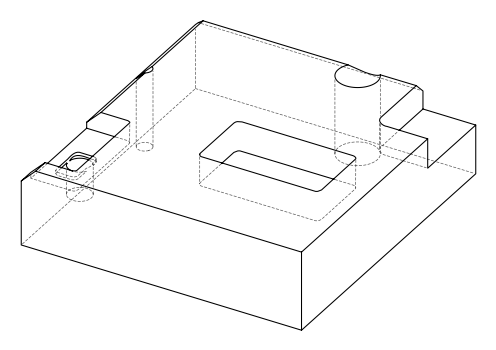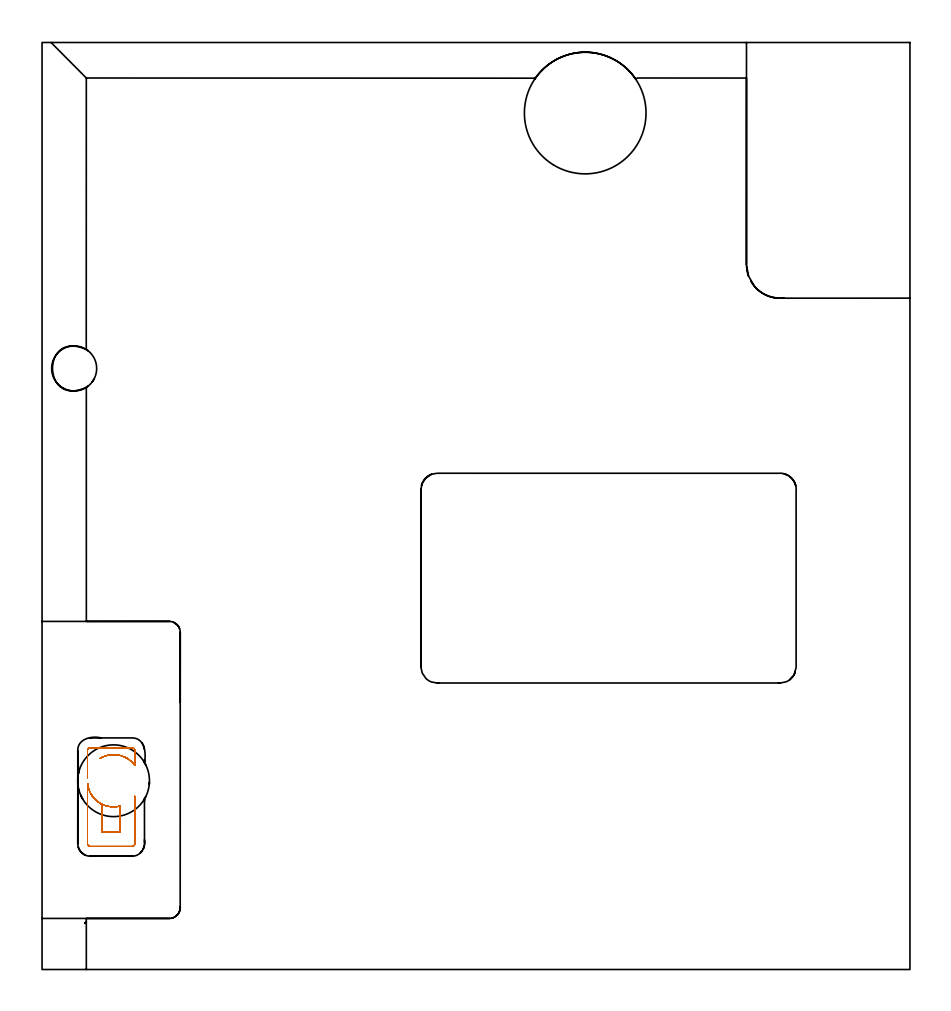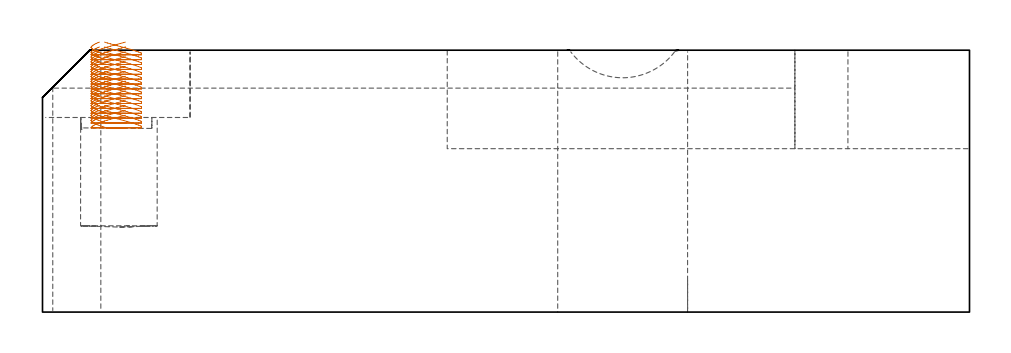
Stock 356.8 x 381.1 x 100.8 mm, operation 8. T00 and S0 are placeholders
(PLAN: 13 operations, 9 tool changes, 147.3 min)
(1 INDEXABLE_INSERT_DRILL_THROUGH_HOLE_FROM_SOLID | STEP1HOLE_1 | NXT0302_038 | 0.42 min | 197859 mm3)
(2 INDEXABLE_INSERT_DRILL_BLIND_HOLE_FROM_SOLID | STEP1POCKET | NXT0302_030 | 0.18 min | 46273 mm3)
(3 AREA_MILL | FG_CHAMFER_SURFACE | UGT0205_001 | 1.45 min | 4755 mm3)
(4 AREA_MILL_1 | FG_CHAMFER_SURFACE_1 | UGT0205_001 | 12.89 min | 40625 mm3)
(5 AREA_MILL_2 | FG_CHAMFER_SURFACE_2 | UGT0205_001 | 12.79 min | 28898 mm3)
(6 MILL_CORNER_NOTCH_RECTANGULAR | CORNER_NOTCH_RECTANGULAR | UGT0201_094 | Follow Part, ap 5, ae 75% | 10.48 min | 265376 mm3)
(7 MILL_RECTANGULAR_POCKET | POCKET_RECTANGULAR_STRAIGHT | NXT0201_011 | Follow Part, ap 3, ae 75% | 39.73 min | 502410 mm3)
(8 MILL_RECTANGULAR_POCKET_1 | POCKET_RECTANGULAR_STRAIGHT_1 | NXT0201_009 | Follow Part, ap 2, ae 75% | 7.91 min | 19381 mm3)
(9 MILL_SLOT | SLOT_PARTIAL_RECTANGULAR | NXT0201_009 | Follow Part, ap 2, ae 75% | 60.39 min | 142418 mm3)
(10 SPOT_DRILL | STEP1HOLE | NXT0321_9005460120000 | 0.05 min | 61 mm3)
(11 DRILL_BLIND_HOLE_INTO_CENTER | STEP1HOLE | NXT0301_046 | 0.05 min | 214 mm3)
(12 GUN_DRILL_THROUGH_HOLE | STEP1HOLE | UGT0307_003 | 0.5 min | 3454 mm3)
(13 SPADE_DRILL_TO_ENLARGE_THROUGH_HOLE | STEP1HOLE | UGT0306_009 | 0.44 min | 21970 mm3)
(TOOL NXT0302_038 | Index. Insert Drill 50mm [880-D5000L50-04] | D50 PA176 FL200 Z2)
(TOOL NXT0302_030 | Index. Insert Drill 29.5mm [880-D2950L32-03] | D29.5 PA176 FL89 Z2)
(TOOL UGT0205_001 | Chamfer Mill 20 x 3 x 45 deg. | D20 FL50 Z2)
(TOOL UGT0201_094 | End mill 20 mm | D20 FL38 Z4)
(TOOL NXT0201_011 | ENDMILL 12mm [2P460-1200-NA 1630] | D12 FL38 Z6)
(TOOL NXT0201_009 | ENDMILL 8mm [2P460-0800-NA 1630] | D8 FL26 Z6)
(TOOL NXT0321_9005460120000 | NC Spot Drill, 142deg, 12mm, Carbide, Uncoated | D12 PA142 FL30 Z2)
(TOOL NXT0301_046 | Carbide Drill 7.5mm [860.1-0750-038A1-MM 2214] | D7.5 PA140 FL53 Z2)
(TOOL UGT0307_003 | Gun Drill 7 mm | D7 PA130 FL24 Z1)
(TOOL UGT0306_009 | Spade Drill 18.5mm | D18.5 PA132 FL10 Z2)
(OP 8 MILL_RECTANGULAR_POCKET_1)
G17 G21 G94 G90
T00 M6
G54
G17 G0 G90 X21.923 Y69.892 S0 M3
G43 Z110.909 H1
Z103.909
G94 G1 X21.397 Y70.415 Z103.711 F250.
X20.629 Y71.377 Z103.381
X19.976 Y72.42 Z103.051
X19.446 Y73.532 Z102.721
X19.047 Y74.696 Z102.391
X18.783 Y75.899 Z102.061
X18.73 Y76.359 Z101.937
X18.7 Y76.356 Z101.929
X18.73 Y76.359 Z101.921
X18.783 Y75.899 Z101.797
X19.047 Y74.696 Z101.467
X19.446 Y73.532 Z101.137
X19.976 Y72.42 Z100.807
X20.629 Y71.377 Z100.477
X21.397 Y70.415 Z100.148
X22.27 Y69.547 Z99.818
X23.236 Y68.784 Z99.488
X24.283 Y68.136 Z99.158
X24.7 Y67.933 Z99.034
Y56.6 F500.
X32.1
Y67.2
G0 X31.898 Y67.159 Z103.909
G1 X31.238 Y67.003 Z103.728 F250.
X29.947 Y66.858 Z103.38
X28.649 Y66.87 Z103.032
X27.361 Y67.037 Z102.684
X26.103 Y67.359 Z102.336
X24.879 Y67.837 Z101.984
X23.847 Y68.386 Z101.67
X22.881 Y69.043 Z101.357
X21.993 Y69.801 Z101.044
X21.191 Y70.652 Z100.731
X20.486 Y71.584 Z100.418
X19.887 Y72.586 Z100.105
X19.4 Y73.648 Z99.792
X19.03 Y74.757 Z99.479
X18.783 Y75.899 Z99.166
X18.73 Y76.359 Z99.042
X18.7 Y76.356 Z99.034
Y51.7 F500.
G3 X19.8 Y50.6 R1.1
G1 X37.
G3 X38.1 Y51.7 R1.1
G1 Y71.244
G0 X21.923 Y69.892 Z102.034
G1 X21.397 Y70.415 Z101.835 F250.
X20.629 Y71.377 Z101.505
X19.976 Y72.42 Z101.175
X19.446 Y73.532 Z100.846
X19.047 Y74.696 Z100.516
X18.783 Y75.899 Z100.186
X18.73 Y76.359 Z100.062
X18.7 Y76.356 Z100.054
X18.73 Y76.359 Z100.046
X18.783 Y75.899 Z99.921
X19.047 Y74.696 Z99.591
X19.446 Y73.532 Z99.262
X19.976 Y72.42 Z98.932
X20.629 Y71.377 Z98.602
X21.397 Y70.415 Z98.272
X22.27 Y69.547 Z97.942
X23.236 Y68.784 Z97.612
X24.283 Y68.136 Z97.282
X24.7 Y67.933 Z97.158
Y56.6 F500.
X32.1
Y67.2
G0 X31.9 Y67.15 Z102.034
G1 X31.842 Y67.136 Z102.018 F250.
X31.39 Y67.031 Z101.893
X30.33 Y66.885 Z101.607
X29.261 Y66.845 Z101.32
X28.193 Y66.911 Z101.033
X27.137 Y67.083 Z100.747
X26.103 Y67.359 Z100.46
X25.171 Y67.717 Z100.192
X24.745 Y67.9 Z100.068
X23.613 Y68.531 Z99.721
X22.566 Y69.294 Z99.374
X21.617 Y70.177 Z99.026
X20.782 Y71.167 Z98.679
X20.071 Y72.251 Z98.332
X19.496 Y73.412 Z97.985
X19.065 Y74.634 Z97.638
X18.783 Y75.899 Z97.29
X18.73 Y76.359 Z97.166
X18.7 Y76.356 Z97.158
Y51.7 F500.
G3 X19.8 Y50.6 R1.1
G1 X37.
G3 X38.1 Y51.7 R1.1
G1 Y71.244
G0 X21.923 Y69.892 Z100.158
G1 X21.397 Y70.415 Z99.96 F250.
X20.629 Y71.377 Z99.63
X19.976 Y72.42 Z99.3
X19.446 Y73.532 Z98.97
X19.047 Y74.696 Z98.64
X18.783 Y75.899 Z98.31
X18.73 Y76.359 Z98.186
X18.7 Y76.356 Z98.178
X18.73 Y76.359 Z98.17
X18.783 Y75.899 Z98.046
X19.047 Y74.696 Z97.716
X19.446 Y73.532 Z97.386
X19.976 Y72.42 Z97.056
X20.629 Y71.377 Z96.726
X21.397 Y70.415 Z96.396
X22.27 Y69.547 Z96.067
X23.236 Y68.784 Z95.737
X24.283 Y68.136 Z95.407
X24.7 Y67.933 Z95.283
Y56.6 F500.
X32.1
Y67.201
G0 X31.899 Y67.16 Z100.158
G1 X31.238 Y67.004 Z99.976 F250.
X29.948 Y66.858 Z99.628
X28.649 Y66.87 Z99.28
X27.361 Y67.038 Z98.932
X26.103 Y67.359 Z98.584
X25.171 Y67.717 Z98.317
X24.745 Y67.9 Z98.192
X23.613 Y68.531 Z97.845
X22.566 Y69.294 Z97.498
X21.617 Y70.177 Z97.151
X20.782 Y71.167 Z96.804
X20.071 Y72.251 Z96.456
X19.496 Y73.412 Z96.109
X19.065 Y74.634 Z95.762
X18.783 Y75.899 Z95.415
X18.73 Y76.359 Z95.291
X18.7 Y76.356 Z95.283
Y51.7 F500.
G3 X19.8 Y50.6 R1.1
G1 X37.
G3 X38.1 Y51.7 R1.1
G1 Y71.246
G0 X21.923 Y69.892 Z98.283
G1 X21.397 Y70.415 Z98.084 F250.
X20.629 Y71.377 Z97.754
X19.976 Y72.42 Z97.424
X19.446 Y73.532 Z97.094
X19.047 Y74.696 Z96.765
X18.783 Y75.899 Z96.435
X18.73 Y76.359 Z96.31
X18.7 Y76.356 Z96.302
X18.73 Y76.359 Z96.294
X18.783 Y75.899 Z96.17
X19.047 Y74.696 Z95.84
X19.446 Y73.532 Z95.51
X19.976 Y72.42 Z95.181
X20.629 Y71.377 Z94.851
X21.397 Y70.415 Z94.521
X22.27 Y69.547 Z94.191
X23.236 Y68.784 Z93.861
X24.283 Y68.136 Z93.531
X24.7 Y67.933 Z93.407
Y56.6 F500.
X32.1
Y67.201
G0 X31.898 Y67.16 Z98.283
G1 X31.238 Y67.004 Z98.101 F250.
X29.948 Y66.858 Z97.753
X28.649 Y66.87 Z97.405
X27.361 Y67.038 Z97.057
X26.103 Y67.359 Z96.709
X24.879 Y67.837 Z96.357
X23.847 Y68.386 Z96.044
X22.881 Y69.043 Z95.731
X21.993 Y69.801 Z95.418
X21.191 Y70.652 Z95.105
X20.486 Y71.584 Z94.792
X19.887 Y72.586 Z94.478
X19.4 Y73.648 Z94.165
X19.03 Y74.757 Z93.852
X18.783 Y75.899 Z93.539
X18.73 Y76.359 Z93.415
X18.7 Y76.356 Z93.407
Y51.7 F500.
G3 X19.8 Y50.6 R1.1
G1 X37.
G3 X38.1 Y51.7 R1.1
G1 Y71.246
G0 X21.923 Y69.892 Z96.407
G1 X21.397 Y70.415 Z96.208 F250.
X20.629 Y71.377 Z95.879
X19.976 Y72.42 Z95.549
X19.446 Y73.532 Z95.219
X19.047 Y74.696 Z94.889
X18.783 Y75.899 Z94.559
X18.73 Y76.359 Z94.435
X18.7 Y76.356 Z94.427
X18.73 Y76.359 Z94.419
X18.783 Y75.899 Z94.294
X19.047 Y74.696 Z93.965
X19.446 Y73.532 Z93.635
X19.976 Y72.42 Z93.305
X20.629 Y71.377 Z92.975
X21.397 Y70.415 Z92.645
X22.27 Y69.547 Z92.315
X23.236 Y68.784 Z91.986
X24.283 Y68.136 Z91.656
X24.7 Y67.933 Z91.531
Y56.6 F500.
X32.1
Y67.2
G0 X31.898 Y67.159 Z96.407
G1 X31.238 Y67.003 Z96.225 F250.
X29.947 Y66.858 Z95.877
X28.649 Y66.87 Z95.529
X27.361 Y67.037 Z95.181
X26.103 Y67.359 Z94.833
X24.879 Y67.837 Z94.481
X23.847 Y68.386 Z94.168
X22.881 Y69.043 Z93.855
X21.993 Y69.801 Z93.542
X21.191 Y70.652 Z93.229
X20.486 Y71.584 Z92.916
X19.887 Y72.586 Z92.603
X19.4 Y73.648 Z92.29
X19.03 Y74.757 Z91.977
X18.783 Y75.899 Z91.664
X18.73 Y76.359 Z91.539
X18.7 Y76.356 Z91.531
Y51.7 F500.
G3 X19.8 Y50.6 R1.1
G1 X37.
G3 X38.1 Y51.7 R1.1
G1 Y71.244
G0 X21.923 Y69.892 Z94.531
G1 X21.397 Y70.415 Z94.333 F250.
X20.629 Y71.377 Z94.003
X19.976 Y72.42 Z93.673
X19.446 Y73.532 Z93.343
X19.047 Y74.696 Z93.013
X18.783 Y75.899 Z92.684
X18.73 Y76.359 Z92.559
X18.7 Y76.356 Z92.551
X18.73 Y76.359 Z92.543
X18.783 Y75.899 Z92.419
X19.047 Y74.696 Z92.089
X19.446 Y73.532 Z91.759
X19.976 Y72.42 Z91.429
X20.629 Y71.377 Z91.099
X21.397 Y70.415 Z90.77
X22.27 Y69.547 Z90.44
X23.236 Y68.784 Z90.11
X24.283 Y68.136 Z89.78
X24.7 Y67.933 Z89.656
Y56.6 F500.
X32.1
Y67.2
G0 X31.898 Y67.159 Z94.531
G1 X31.238 Y67.003 Z94.35 F250.
X29.947 Y66.858 Z94.002
X28.649 Y66.87 Z93.654
X27.361 Y67.037 Z93.306
X26.103 Y67.359 Z92.958
X24.879 Y67.837 Z92.606
X23.847 Y68.386 Z92.293
X22.881 Y69.043 Z91.98
X21.993 Y69.801 Z91.666
X21.191 Y70.652 Z91.353
X20.486 Y71.584 Z91.04
X19.887 Y72.586 Z90.727
X19.4 Y73.648 Z90.414
X19.03 Y74.757 Z90.101
X18.783 Y75.899 Z89.788
X18.73 Y76.359 Z89.664
X18.7 Y76.356 Z89.656
Y51.7 F500.
G3 X19.8 Y50.6 R1.1
G1 X37.
G3 X38.1 Y51.7 R1.1
G1 Y71.244
G0 X21.923 Y69.892 Z92.656
G1 X21.397 Y70.415 Z92.457 F250.
X20.629 Y71.377 Z92.127
X19.976 Y72.42 Z91.798
X19.446 Y73.532 Z91.468
X19.047 Y74.696 Z91.138
X18.783 Y75.899 Z90.808
X18.73 Y76.359 Z90.684
X18.7 Y76.356 Z90.676
X18.73 Y76.359 Z90.668
X18.783 Y75.899 Z90.543
X19.047 Y74.696 Z90.213
X19.446 Y73.532 Z89.884
X19.976 Y72.42 Z89.554
X20.629 Y71.377 Z89.224
X21.397 Y70.415 Z88.894
X22.27 Y69.547 Z88.564
X23.236 Y68.784 Z88.234
X24.283 Y68.136 Z87.905
X24.7 Y67.933 Z87.78
Y56.6 F500.
X32.1
Y67.2
G0 X31.898 Y67.159 Z92.656
G1 X31.238 Y67.003 Z92.474 F250.
X29.947 Y66.858 Z92.126
X28.649 Y66.87 Z91.778
X27.361 Y67.037 Z91.43
X26.103 Y67.359 Z91.082
X24.879 Y67.837 Z90.73
X23.847 Y68.386 Z90.417
X22.881 Y69.043 Z90.104
X21.993 Y69.801 Z89.791
X21.191 Y70.652 Z89.478
X20.486 Y71.584 Z89.165
X19.887 Y72.586 Z88.852
X19.4 Y73.648 Z88.539
X19.03 Y74.757 Z88.226
X18.783 Y75.899 Z87.913
X18.73 Y76.359 Z87.788
X18.7 Y76.356 Z87.78
Y51.7 F500.
G3 X19.8 Y50.6 R1.1
G1 X37.
G3 X38.1 Y51.7 R1.1
G1 Y71.244
G0 X21.913 Y69.884 Z90.78
G1 X21.177 Y70.668 Z90.492 F250.
X20.477 Y71.598 Z90.18
X19.881 Y72.598 Z89.868
X19.397 Y73.656 Z89.556
X19.029 Y74.761 Z89.244
X18.783 Y75.899 Z88.932
X18.73 Y76.359 Z88.808
X18.7 Y76.356 Z88.8
X18.73 Y76.359 Z88.792
X18.783 Y75.899 Z88.668
X19.029 Y74.761 Z88.356
X19.397 Y73.656 Z88.044
X19.881 Y72.598 Z87.732
X20.477 Y71.598 Z87.42
X21.177 Y70.668 Z87.108
X21.974 Y69.819 Z86.796
X22.857 Y69.062 Z86.485
X23.818 Y68.404 Z86.173
X24.7 Y67.933 Z85.905
Y56.6 F500.
X32.1
Y67.2
G0 X31.898 Y67.155 Z90.78
G1 X31.537 Y67.059 Z90.68 F250.
X30.302 Y66.882 Z90.346
X29.054 Y66.849 Z90.011
X27.811 Y66.961 Z89.677
X27.356 Y67.049 Z89.553
X26.9 Y67.137 Z89.428
X26.102 Y67.359 Z89.206
X25.171 Y67.717 Z88.939
X24.817 Y67.869 Z88.836
X23.818 Y68.404 Z88.532
X22.857 Y69.062 Z88.22
X21.974 Y69.819 Z87.908
X21.177 Y70.668 Z87.596
X20.477 Y71.598 Z87.285
X19.881 Y72.598 Z86.973
X19.397 Y73.656 Z86.661
X19.029 Y74.761 Z86.349
X18.783 Y75.899 Z86.037
X18.73 Y76.359 Z85.913
X18.7 Y76.356 Z85.905
Y51.7 F500.
G3 X19.8 Y50.6 R1.1
G1 X37.
G3 X38.1 Y51.7 R1.1
G1 Y71.244
G0 X21.913 Y69.884 Z88.905
G1 X21.179 Y70.666 Z88.617 F250.
X20.478 Y71.596 Z88.305
X19.882 Y72.597 Z87.993
X19.397 Y73.655 Z87.681
X19.029 Y74.76 Z87.369
X18.783 Y75.899 Z87.057
X18.73 Y76.359 Z86.933
X18.7 Y76.356 Z86.925
X18.73 Y76.359 Z86.917
X18.783 Y75.899 Z86.792
X19.029 Y74.76 Z86.48
X19.397 Y73.655 Z86.168
X19.882 Y72.597 Z85.856
X20.478 Y71.596 Z85.544
X21.179 Y70.666 Z85.232
X21.976 Y69.817 Z84.92
X22.86 Y69.06 Z84.608
X23.821 Y68.402 Z84.296
X24.7 Y67.933 Z84.029
Y56.6 F500.
X32.1
Y67.2
G0 X31.898 Y67.155 Z88.905
G1 X31.537 Y67.059 Z88.805 F250.
X30.302 Y66.882 Z88.47
X29.055 Y66.849 Z88.136
X27.812 Y66.961 Z87.802
X27.356 Y67.048 Z87.677
X26.9 Y67.136 Z87.553
X26.102 Y67.359 Z87.331
X25.171 Y67.717 Z87.063
X24.816 Y67.87 Z86.96
X23.821 Y68.402 Z86.658
X22.86 Y69.06 Z86.346
X21.976 Y69.817 Z86.034
X21.179 Y70.666 Z85.722
X20.478 Y71.596 Z85.409
X19.882 Y72.597 Z85.097
X19.397 Y73.655 Z84.785
X19.029 Y74.76 Z84.473
X18.783 Y75.899 Z84.161
X18.73 Y76.359 Z84.037
X18.7 Y76.356 Z84.029
Y51.7 F500.
G3 X19.8 Y50.6 R1.1
G1 X37.
G3 X38.1 Y51.7 R1.1
G1 Y71.244
G0 X21.912 Y69.883 Z87.029
G1 X21.314 Y70.508 Z86.797 F250.
X20.572 Y71.459 Z86.474
X19.94 Y72.486 Z86.151
X19.428 Y73.578 Z85.828
X19.04 Y74.72 Z85.505
X18.783 Y75.899 Z85.181
X18.73 Y76.359 Z85.057
X18.7 Y76.356 Z85.049
X18.73 Y76.359 Z85.041
X18.783 Y75.899 Z84.917
X19.04 Y74.72 Z84.594
X19.428 Y73.578 Z84.27
X19.94 Y72.486 Z83.947
X20.572 Y71.459 Z83.624
X21.314 Y70.508 Z83.301
X21.955 Y69.837 Z83.052
X22.679 Y69.201 Z82.794
X23.457 Y68.633 Z82.536
X24.283 Y68.136 Z82.278
X24.7 Y67.933 Z82.153
Y56.6 F500.
X32.1
Y67.203
G0 X31.898 Y67.162 Z87.029
G1 X31.239 Y67.006 Z86.847 F250.
X29.948 Y66.86 Z86.499
X28.649 Y66.871 Z86.151
X27.361 Y67.038 Z85.803
X26.103 Y67.359 Z85.455
X24.879 Y67.837 Z85.103
X23.833 Y68.395 Z84.786
X22.854 Y69.064 Z84.468
X21.955 Y69.837 Z84.15
X21.314 Y70.508 Z83.902
X20.572 Y71.459 Z83.579
X19.94 Y72.486 Z83.255
X19.428 Y73.578 Z82.932
X19.04 Y74.72 Z82.609
X18.783 Y75.899 Z82.286
X18.73 Y76.359 Z82.162
X18.7 Y76.356 Z82.153
Y51.7 F500.
G3 X19.8 Y50.6 R1.1
G1 X37.
G3 X38.1 Y51.7 R1.1
G1 Y71.25
G0 X21.923 Y69.892 Z85.153
G1 X21.397 Y70.415 Z84.955 F250.
X20.629 Y71.377 Z84.625
X19.976 Y72.42 Z84.295
X19.446 Y73.532 Z83.965
X19.047 Y74.696 Z83.636
X18.783 Y75.899 Z83.306
X18.73 Y76.359 Z83.181
X18.7 Y76.356 Z83.173
X18.73 Y76.359 Z83.165
X18.783 Y75.899 Z83.041
X19.047 Y74.696 Z82.711
X19.446 Y73.532 Z82.381
X19.976 Y72.42 Z82.051
X20.629 Y71.377 Z81.722
X21.397 Y70.415 Z81.392
X22.27 Y69.547 Z81.062
X23.236 Y68.784 Z80.732
X24.283 Y68.136 Z80.402
X24.7 Y67.933 Z80.278
Y56.6 F500.
X32.1
Y67.203
G0 X31.898 Y67.162 Z85.153
G1 X31.239 Y67.006 Z84.972 F250.
X29.948 Y66.86 Z84.624
X28.649 Y66.871 Z84.276
X27.361 Y67.038 Z83.928
X26.103 Y67.359 Z83.58
X24.879 Y67.837 Z83.228
X23.847 Y68.386 Z82.915
X22.881 Y69.043 Z82.602
X21.993 Y69.801 Z82.289
X21.191 Y70.652 Z81.976
X20.486 Y71.584 Z81.662
X19.887 Y72.586 Z81.349
X19.4 Y73.648 Z81.036
X19.03 Y74.757 Z80.723
X18.783 Y75.899 Z80.41
X18.73 Y76.359 Z80.286
X18.7 Y76.356 Z80.278
Y51.7 F500.
G3 X19.8 Y50.6 R1.1
G1 X37.
G3 X38.1 Y51.7 R1.1
G1 Y71.25
G0 X21.923 Y69.892 Z83.278
G1 X21.397 Y70.415 Z83.079 F250.
X20.629 Y71.377 Z82.749
X19.976 Y72.42 Z82.42
X19.446 Y73.532 Z82.09
X19.047 Y74.696 Z81.76
X18.783 Y75.899 Z81.43
X18.73 Y76.359 Z81.306
X18.7 Y76.356 Z81.298
X18.73 Y76.359 Z81.29
X18.783 Y75.899 Z81.165
X19.047 Y74.696 Z80.836
X19.446 Y73.532 Z80.506
X19.976 Y72.42 Z80.176
X20.629 Y71.377 Z79.846
X21.397 Y70.415 Z79.516
X22.27 Y69.547 Z79.186
X23.236 Y68.784 Z78.856
X24.283 Y68.136 Z78.527
X24.7 Y67.933 Z78.402
Y56.6 F500.
X32.1
Y67.2
G0 X31.898 Y67.159 Z83.278
G1 X31.238 Y67.003 Z83.096 F250.
X29.947 Y66.858 Z82.748
X28.649 Y66.87 Z82.4
X27.361 Y67.037 Z82.052
X26.103 Y67.359 Z81.704
X24.879 Y67.837 Z81.352
X23.847 Y68.386 Z81.039
X22.881 Y69.043 Z80.726
X21.993 Y69.801 Z80.413
X21.191 Y70.652 Z80.1
X20.486 Y71.584 Z79.787
X19.887 Y72.586 Z79.474
X19.4 Y73.648 Z79.161
X19.03 Y74.757 Z78.848
X18.783 Y75.899 Z78.535
X18.73 Y76.359 Z78.41
X18.7 Y76.356 Z78.402
Y51.7 F500.
G3 X19.8 Y50.6 R1.1
G1 X37.
G3 X38.1 Y51.7 R1.1
G1 Y71.244
G0 X21.923 Y69.892 Z81.402
G1 X21.397 Y70.415 Z81.204 F250.
X20.629 Y71.377 Z80.874
X19.976 Y72.42 Z80.544
X19.446 Y73.532 Z80.214
X19.047 Y74.696 Z79.884
X18.783 Y75.899 Z79.555
X18.73 Y76.359 Z79.43
X18.7 Y76.356 Z79.422
X18.73 Y76.359 Z79.414
X18.783 Y75.899 Z79.29
X19.047 Y74.696 Z78.96
X19.446 Y73.532 Z78.63
X19.976 Y72.42 Z78.3
X20.629 Y71.377 Z77.97
X21.397 Y70.415 Z77.641
X22.27 Y69.547 Z77.311
X23.236 Y68.784 Z76.981
X24.283 Y68.136 Z76.651
X24.7 Y67.933 Z76.527
Y56.6 F500.
X32.1
Y67.2
G0 X31.898 Y67.159 Z81.402
G1 X31.238 Y67.003 Z81.221 F250.
X29.947 Y66.858 Z80.873
X28.649 Y66.87 Z80.525
X27.361 Y67.037 Z80.177
X26.103 Y67.359 Z79.829
X24.879 Y67.837 Z79.477
X23.847 Y68.386 Z79.164
X22.881 Y69.043 Z78.85
X21.993 Y69.801 Z78.537
X21.191 Y70.652 Z78.224
X20.486 Y71.584 Z77.911
X19.887 Y72.586 Z77.598
X19.4 Y73.648 Z77.285
X19.03 Y74.757 Z76.972
X18.783 Y75.899 Z76.659
X18.73 Y76.359 Z76.535
X18.7 Y76.356 Z76.527
Y51.7 F500.
G3 X19.8 Y50.6 R1.1
G1 X37.
G3 X38.1 Y51.7 R1.1
G1 Y71.244
G0 X21.915 Y69.9 Z79.527
G1 X21.396 Y70.417 Z79.33 F250.
X20.628 Y71.38 Z79.
X19.975 Y72.424 Z78.67
X19.445 Y73.536 Z78.34
X19.046 Y74.701 Z78.01
X18.783 Y75.904 Z77.68
X18.73 Y76.365 Z77.556
X18.7 Y76.362 Z77.548
X18.73 Y76.365 Z77.54
X18.783 Y75.904 Z77.416
X19.046 Y74.701 Z77.086
X19.445 Y73.536 Z76.756
X19.975 Y72.424 Z76.426
X20.628 Y71.38 Z76.096
X21.396 Y70.417 Z75.766
X22.269 Y69.548 Z75.436
X23.236 Y68.784 Z75.105
X24.283 Y68.136 Z74.775
X24.7 Y67.933 Z74.651
Y56.6 F500.
X32.1
Y67.201
G0 X31.894 Y67.159 Z79.527
G1 X31.235 Y67.003 Z79.345 F250.
X29.944 Y66.859 Z78.997
X28.645 Y66.87 Z78.649
X27.357 Y67.039 Z78.301
X26.098 Y67.361 Z77.953
X25.094 Y67.75 Z77.664
X25.018 Y67.784 Z77.642
X24.594 Y67.974 Z77.518
X23.49 Y68.612 Z77.176
X22.468 Y69.375 Z76.834
X21.544 Y70.255 Z76.492
X20.731 Y71.237 Z76.151
X20.039 Y72.309 Z75.809
X19.479 Y73.455 Z75.467
X19.058 Y74.659 Z75.125
X18.783 Y75.904 Z74.784
X18.73 Y76.365 Z74.659
X18.7 Y76.362 Z74.651
Y51.7 F500.
G3 X19.8 Y50.6 R1.1
G1 X37.
G3 X38.1 Y51.7 R1.1
G1 Y71.246
G0 X21.915 Y69.9 Z77.651
G1 X21.396 Y70.417 Z77.455 F250.
X20.628 Y71.38 Z77.125
X19.975 Y72.424 Z76.795
X19.445 Y73.536 Z76.465
X19.046 Y74.701 Z76.135
X18.783 Y75.904 Z75.805
X18.73 Y76.365 Z75.68
X18.7 Y76.362 Z75.672
X18.73 Y76.365 Z75.664
X18.783 Y75.904 Z75.54
X19.046 Y74.701 Z75.21
X19.445 Y73.536 Z74.88
X19.975 Y72.424 Z74.55
X20.628 Y71.38 Z74.22
X21.396 Y70.417 Z73.89
X22.269 Y69.548 Z73.56
X23.236 Y68.784 Z73.23
X24.283 Y68.136 Z72.9
X24.7 Y67.933 Z72.776
Y56.6 F500.
X32.1
Y67.201
G0 X31.894 Y67.159 Z77.651
G1 X31.235 Y67.003 Z77.47 F250.
X29.944 Y66.859 Z77.122
X28.645 Y66.87 Z76.774
X27.357 Y67.039 Z76.426
X26.098 Y67.361 Z76.077
X25.094 Y67.75 Z75.789
X25.018 Y67.784 Z75.766
X24.594 Y67.974 Z75.642
X23.49 Y68.612 Z75.3
X22.468 Y69.375 Z74.959
X21.544 Y70.255 Z74.617
X20.731 Y71.237 Z74.275
X20.039 Y72.309 Z73.933
X19.479 Y73.455 Z73.591
X19.058 Y74.659 Z73.25
X18.783 Y75.904 Z72.908
X18.73 Y76.365 Z72.784
X18.7 Y76.362 Z72.776
Y51.7 F500.
G3 X19.8 Y50.6 R1.1
G1 X37.
G3 X38.1 Y51.7 R1.1
G1 Y71.246
G0 X21.923 Y69.892 Z75.776
G1 X21.397 Y70.415 Z75.577 F250.
X20.629 Y71.377 Z75.247
X19.976 Y72.42 Z74.917
X19.446 Y73.532 Z74.587
X19.047 Y74.696 Z74.258
X18.783 Y75.899 Z73.928
X18.73 Y76.359 Z73.803
X18.7 Y76.356 Z73.795
X18.73 Y76.359 Z73.787
X18.783 Y75.899 Z73.663
X19.047 Y74.696 Z73.333
X19.446 Y73.532 Z73.003
X19.976 Y72.42 Z72.674
X20.629 Y71.377 Z72.344
X21.397 Y70.415 Z72.014
X22.27 Y69.547 Z71.684
X23.236 Y68.784 Z71.354
X24.283 Y68.136 Z71.024
X24.7 Y67.933 Z70.9
Y56.6 F500.
X32.1
Y67.2
G0 X31.898 Y67.159 Z75.776
G1 X31.238 Y67.003 Z75.594 F250.
X29.947 Y66.858 Z75.246
X28.649 Y66.87 Z74.898
X27.361 Y67.037 Z74.55
X26.103 Y67.359 Z74.202
X24.879 Y67.837 Z73.85
X23.847 Y68.386 Z73.537
X22.881 Y69.043 Z73.224
X21.993 Y69.801 Z72.911
X21.191 Y70.652 Z72.598
X20.486 Y71.584 Z72.285
X19.887 Y72.586 Z71.972
X19.4 Y73.648 Z71.658
X19.03 Y74.757 Z71.345
X18.783 Y75.899 Z71.032
X18.73 Y76.359 Z70.908
X18.7 Y76.356 Z70.9
Y51.7 F500.
G3 X19.8 Y50.6 R1.1
G1 X37.
G3 X38.1 Y51.7 R1.1
G1 Y71.245
G0 Z110.909
X23.879 Y86.831
Z103.909
G1 X24.992 Y87.414 Z103.573 F250.
X26.197 Y87.87 Z103.227
X27.448 Y88.18 Z102.882
X28.727 Y88.337 Z102.537
X30.016 Y88.34 Z102.192
X31.296 Y88.19 Z101.846
X32.548 Y87.887 Z101.501
X33.756 Y87.437 Z101.156
X34.9 Y86.846 Z100.81
X35.966 Y86.122 Z100.465
X36.938 Y85.276 Z100.12
X37.802 Y84.319 Z99.775
X38.076 Y83.945 Z99.65
X38.1 Y83.963 Z99.642
Y85.098 Z99.338
Y83.963 Z99.034
Y90.1 F500.
G3 X37. Y91.2 R1.1
G1 X19.8
G3 X18.7 Y90.1 R1.1
G1 Y78.845
G0 X23.884 Y86.834 Z102.034
G1 X24.993 Y87.413 Z101.698 F250.
X26.198 Y87.869 Z101.353
X27.449 Y88.178 Z101.008
X28.728 Y88.335 Z100.663
X30.016 Y88.339 Z100.317
X31.296 Y88.188 Z99.972
X32.548 Y87.885 Z99.627
X33.756 Y87.435 Z99.282
X34.901 Y86.843 Z98.936
X35.967 Y86.119 Z98.591
X36.938 Y85.273 Z98.246
X37.802 Y84.317 Z97.9
X38.076 Y83.942 Z97.776
X38.1 Y83.96 Z97.768
Y85.098 Z97.463
Y83.96 Z97.158
Y90.1 F500.
G3 X37. Y91.2 R1.1
G1 X19.8
G3 X18.7 Y90.1 R1.1
G1 Y78.845
G0 X23.884 Y86.833 Z100.158
G1 X24.993 Y87.413 Z99.823 F250.
X26.198 Y87.869 Z99.478
X27.449 Y88.178 Z99.132
X28.728 Y88.335 Z98.787
X30.016 Y88.339 Z98.442
X31.296 Y88.188 Z98.096
X32.548 Y87.885 Z97.751
X33.756 Y87.435 Z97.406
X34.901 Y86.843 Z97.061
X35.967 Y86.119 Z96.715
X36.938 Y85.273 Z96.37
X37.802 Y84.317 Z96.025
X38.076 Y83.942 Z95.9
X38.1 Y83.96 Z95.892
Y85.098 Z95.587
Y83.96 Z95.283
Y90.1 F500.
G3 X37. Y91.2 R1.1
G1 X19.8
G3 X18.7 Y90.1 R1.1
G1 Y78.845
G0 X23.879 Y86.831 Z98.283
G1 X24.992 Y87.414 Z97.946 F250.
X26.197 Y87.87 Z97.601
X27.448 Y88.18 Z97.255
X28.727 Y88.337 Z96.91
X30.016 Y88.34 Z96.565
X31.296 Y88.19 Z96.22
X32.548 Y87.887 Z95.874
X33.756 Y87.437 Z95.529
X34.9 Y86.846 Z95.184
X35.966 Y86.122 Z94.838
X36.938 Y85.276 Z94.493
X37.802 Y84.319 Z94.148
X38.076 Y83.945 Z94.024
X38.1 Y83.963 Z94.016
Y85.098 Z93.711
Y83.963 Z93.407
Y90.1 F500.
G3 X37. Y91.2 R1.1
G1 X19.8
G3 X18.7 Y90.1 R1.1
G1 Y78.845
G0 X23.88 Y86.832 Z96.407
G1 X24.992 Y87.414 Z96.071 F250.
X26.197 Y87.87 Z95.725
X27.448 Y88.179 Z95.38
X28.727 Y88.337 Z95.035
X30.016 Y88.34 Z94.689
X31.296 Y88.19 Z94.344
X32.548 Y87.887 Z93.999
X33.756 Y87.437 Z93.654
X34.9 Y86.845 Z93.308
X35.967 Y86.121 Z92.963
X36.938 Y85.275 Z92.618
X37.802 Y84.319 Z92.272
X38.076 Y83.945 Z92.148
X38.1 Y83.962 Z92.14
Y85.098 Z91.836
Y83.962 Z91.531
Y90.1 F500.
G3 X37. Y91.2 R1.1
G1 X19.8
G3 X18.7 Y90.1 R1.1
G1 Y78.845
G0 X23.88 Y86.832 Z94.531
G1 X24.992 Y87.414 Z94.195 F250.
X26.197 Y87.87 Z93.85
X27.448 Y88.179 Z93.504
X28.727 Y88.337 Z93.159
X30.016 Y88.34 Z92.814
X31.296 Y88.19 Z92.469
X32.548 Y87.887 Z92.123
X33.756 Y87.437 Z91.778
X34.9 Y86.845 Z91.433
X35.967 Y86.121 Z91.087
X36.938 Y85.275 Z90.742
X37.802 Y84.319 Z90.397
X38.076 Y83.945 Z90.273
X38.1 Y83.962 Z90.265
Y85.098 Z89.96
Y83.962 Z89.656
Y90.1 F500.
G3 X37. Y91.2 R1.1
G1 X19.8
G3 X18.7 Y90.1 R1.1
G1 Y78.845
G0 X23.879 Y86.831 Z92.656
G1 X24.992 Y87.414 Z92.319 F250.
X26.197 Y87.87 Z91.974
X27.448 Y88.18 Z91.629
X28.727 Y88.337 Z91.283
X30.016 Y88.34 Z90.938
X31.296 Y88.19 Z90.593
X32.548 Y87.887 Z90.248
X33.756 Y87.437 Z89.902
X34.9 Y86.846 Z89.557
X35.966 Y86.122 Z89.212
X36.938 Y85.276 Z88.866
X37.802 Y84.319 Z88.521
X38.076 Y83.945 Z88.397
X38.1 Y83.963 Z88.389
Y85.098 Z88.085
Y83.963 Z87.78
Y90.1 F500.
G3 X37. Y91.2 R1.1
G1 X19.8
G3 X18.7 Y90.1 R1.1
G1 Y78.845
G0 X23.881 Y86.832 Z90.78
G1 X24.896 Y87.37 Z90.472 F250.
X25.996 Y87.805 Z90.155
X27.137 Y88.117 Z89.838
X28.306 Y88.302 Z89.521
X29.487 Y88.357 Z89.204
X30.668 Y88.283 Z88.887
X31.833 Y88.079 Z88.57
X32.969 Y87.749 Z88.253
X34.062 Y87.295 Z87.936
X35.098 Y86.725 Z87.619
X35.481 Y86.463 Z87.495
X35.863 Y86.2 Z87.371
X36.561 Y85.628 Z87.129
X37.209 Y85. Z86.887
X37.802 Y84.319 Z86.645
X38.076 Y83.945 Z86.521
X38.1 Y83.963 Z86.513
Y85.098 Z86.209
Y83.963 Z85.905
Y90.1 F500.
G3 X37. Y91.2 R1.1
G1 X19.8
G3 X18.7 Y90.1 R1.1
G1 Y78.845
G0 X23.881 Y86.832 Z88.905
G1 X24.898 Y87.37 Z88.596 F250.
X25.997 Y87.806 Z88.279
X27.138 Y88.117 Z87.962
X28.307 Y88.302 Z87.646
X29.488 Y88.357 Z87.329
X30.668 Y88.283 Z87.012
X31.833 Y88.079 Z86.695
X32.969 Y87.749 Z86.378
X34.062 Y87.296 Z86.061
X35.098 Y86.725 Z85.744
X35.48 Y86.463 Z85.62
X35.863 Y86.201 Z85.496
X36.561 Y85.629 Z85.254
X37.209 Y85. Z85.012
X37.802 Y84.319 Z84.77
X38.076 Y83.945 Z84.646
X38.1 Y83.963 Z84.638
Y85.098 Z84.333
Y83.963 Z84.029
Y90.1 F500.
G3 X37. Y91.2 R1.1
G1 X19.8
G3 X18.7 Y90.1 R1.1
G1 Y78.845
G0 X23.879 Y86.831 Z87.029
G1 X24.992 Y87.414 Z86.692 F250.
X26.197 Y87.87 Z86.347
X27.448 Y88.18 Z86.002
X28.727 Y88.337 Z85.657
X30.016 Y88.34 Z85.311
X31.296 Y88.19 Z84.966
X32.548 Y87.887 Z84.621
X33.756 Y87.437 Z84.275
X34.9 Y86.846 Z83.93
X35.966 Y86.122 Z83.585
X36.938 Y85.276 Z83.24
X37.802 Y84.319 Z82.894
X38.076 Y83.945 Z82.77
X38.1 Y83.963 Z82.762
Y85.098 Z82.458
Y83.963 Z82.153
Y90.1 F500.
G3 X37. Y91.2 R1.1
G1 X19.8
G3 X18.7 Y90.1 R1.1
G1 Y78.845
G0 X23.879 Y86.831 Z85.153
G1 X24.992 Y87.414 Z84.817 F250.
X26.197 Y87.87 Z84.471
X27.448 Y88.18 Z84.126
X28.727 Y88.337 Z83.781
X30.016 Y88.34 Z83.436
X31.296 Y88.19 Z83.09
X32.548 Y87.887 Z82.745
X33.756 Y87.437 Z82.4
X34.9 Y86.846 Z82.055
X35.966 Y86.122 Z81.709
X36.938 Y85.276 Z81.364
X37.802 Y84.319 Z81.019
X38.076 Y83.945 Z80.894
X38.1 Y83.963 Z80.886
Y85.098 Z80.582
Y83.963 Z80.278
Y90.1 F500.
G3 X37. Y91.2 R1.1
G1 X19.8
G3 X18.7 Y90.1 R1.1
G1 Y78.845
G0 X23.879 Y86.831 Z83.278
G1 X24.992 Y87.414 Z82.941 F250.
X26.197 Y87.87 Z82.596
X27.448 Y88.18 Z82.251
X28.727 Y88.337 Z81.905
X30.016 Y88.34 Z81.56
X31.296 Y88.19 Z81.215
X32.548 Y87.887 Z80.87
X33.756 Y87.437 Z80.524
X34.9 Y86.846 Z80.179
X35.966 Y86.122 Z79.834
X36.938 Y85.276 Z79.488
X37.802 Y84.319 Z79.143
X38.076 Y83.945 Z79.019
X38.1 Y83.963 Z79.011
Y85.098 Z78.707
Y83.963 Z78.402
Y90.1 F500.
G3 X37. Y91.2 R1.1
G1 X19.8
G3 X18.7 Y90.1 R1.1
G1 Y78.845
G0 X23.879 Y86.831 Z81.402
G1 X24.992 Y87.414 Z81.066 F250.
X26.197 Y87.87 Z80.72
X27.448 Y88.18 Z80.375
X28.727 Y88.337 Z80.03
X30.016 Y88.34 Z79.684
X31.296 Y88.19 Z79.339
X32.548 Y87.887 Z78.994
X33.756 Y87.437 Z78.649
X34.9 Y86.846 Z78.303
X35.966 Y86.122 Z77.958
X36.938 Y85.276 Z77.613
X37.802 Y84.319 Z77.268
X38.076 Y83.945 Z77.143
X38.1 Y83.963 Z77.135
Y85.098 Z76.831
Y83.963 Z76.527
Y90.1 F500.
G3 X37. Y91.2 R1.1
G1 X19.8
G3 X18.7 Y90.1 R1.1
G1 Y78.845
G0 X23.879 Y86.831 Z79.527
G1 X24.992 Y87.414 Z79.19 F250.
X26.197 Y87.87 Z78.845
X27.448 Y88.18 Z78.499
X28.727 Y88.337 Z78.154
X30.016 Y88.34 Z77.809
X31.296 Y88.19 Z77.464
X32.548 Y87.887 Z77.118
X33.756 Y87.437 Z76.773
X34.9 Y86.846 Z76.428
X35.966 Y86.122 Z76.083
X36.938 Y85.276 Z75.737
X37.802 Y84.319 Z75.392
X38.076 Y83.945 Z75.268
X38.1 Y83.963 Z75.26
Y85.098 Z74.955
Y83.963 Z74.651
Y90.1 F500.
G3 X37. Y91.2 R1.1
G1 X19.8
G3 X18.7 Y90.1 R1.1
G1 Y78.839
G0 X23.879 Y86.831 Z77.651
G1 X24.992 Y87.414 Z77.314 F250.
X26.197 Y87.87 Z76.969
X27.448 Y88.18 Z76.624
X28.727 Y88.337 Z76.279
X30.016 Y88.34 Z75.933
X31.296 Y88.19 Z75.588
X32.548 Y87.887 Z75.243
X33.756 Y87.437 Z74.897
X34.9 Y86.846 Z74.552
X35.966 Y86.122 Z74.207
X36.938 Y85.276 Z73.862
X37.802 Y84.319 Z73.516
X38.076 Y83.945 Z73.392
X38.1 Y83.963 Z73.384
Y85.098 Z73.08
Y83.963 Z72.776
Y90.1 F500.
G3 X37. Y91.2 R1.1
G1 X19.8
G3 X18.7 Y90.1 R1.1
G1 Y78.839
G0 X23.879 Y86.831 Z75.776
G1 X24.992 Y87.414 Z75.439 F250.
X26.197 Y87.87 Z75.094
X27.448 Y88.18 Z74.748
X28.727 Y88.337 Z74.403
X30.016 Y88.34 Z74.058
X31.296 Y88.19 Z73.712
X32.548 Y87.887 Z73.367
X33.756 Y87.437 Z73.022
X34.9 Y86.846 Z72.677
X35.966 Y86.122 Z72.331
X36.938 Y85.276 Z71.986
X37.802 Y84.319 Z71.641
X38.076 Y83.945 Z71.517
X38.1 Y83.963 Z71.508
Y85.098 Z71.204
Y83.963 Z70.9
Y90.1 F500.
G3 X37. Y91.2 R1.1
G1 X19.8
G3 X18.7 Y90.1 R1.1
G1 Y78.845
G0 Z110.909
M5
M2
